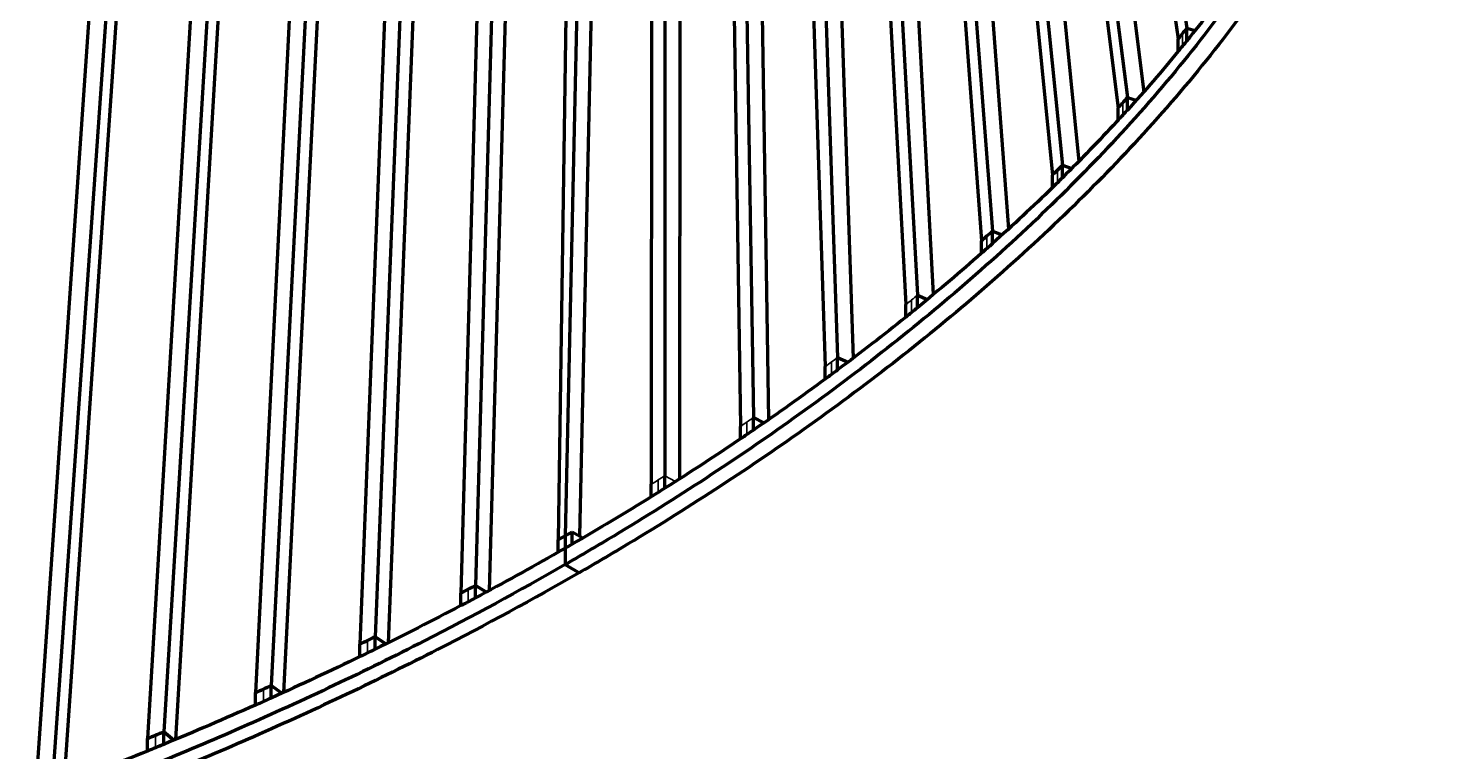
# Model space of a CAD drawing. Header units: inches. Extents: x -0.1 to 57.6, y -5.7 to 33.1.
# Drawn here: x 45.69 to 51.27, y 1.19 to 4.04 of the extents above; entities that cross this region are included whole.
import ezdxf

# ---------------------------------------------------------------- set-up
doc = ezdxf.new("R2010")
doc.units = ezdxf.units.IN
doc.header["$LTSCALE"] = 0.75
doc.header["$MEASUREMENT"] = 0
doc.layers.add('Visible', color=7, linetype='Continuous', lineweight=70)
doc.layers.add('Visible Narrow', color=7, linetype='Continuous', lineweight=35)

msp = doc.modelspace()

# ---------------------------------------------------------------- linework, layer by layer
at = {"layer": 'Visible', "extrusion": (0, 0.817547, -0.575862)}
for p, q in [((49.7022, 7.6053), (50.2513, 4.0352)), ((49.6802, 7.5618), (50.2179, 3.9941)), ((49.5373, 7.3132), (49.9804, 3.7221)), ((49.564, 7.3558), (50.0172, 3.7622)), ((49.6381, 7.3405), (50.0814, 3.7848)), ((49.3989, 7.1118), (49.7615, 3.4958)), ((49.4711, 7.0938), (49.8256, 3.5109)), ((49.3676, 7.0702), (49.7217, 3.4567)), ((49.2075, 6.8742), (49.4854, 3.2361)), ((49.1717, 6.8338), (49.4426, 3.1981)), ((49.2776, 6.8536), (49.549, 3.2446)), ((48.9906, 6.644), (49.1899, 2.9837)), ((48.9505, 6.605), (49.1443, 2.9467)), ((49.0583, 6.621), (49.2525, 2.9861)), ((48.749, 6.4222), (48.8758, 2.7387)), ((48.7047, 6.3847), (48.8275, 2.7029)), ((48.8141, 6.3967), (48.9372, 2.7357)), ((48.4836, 6.2095), (48.5441, 2.5016)), ((48.4354, 6.1736), (48.4932, 2.467)), ((48.5459, 6.1817), (48.6038, 2.4937)), ((48.1436, 5.9727), (48.142, 2.2393)), ((48.1957, 6.0068), (48.1954, 2.2726)), ((48.2547, 5.9768), (48.2533, 2.2602)), ((47.8861, 5.8149), (47.8027, 2.0361)), ((47.8305, 5.7828), (47.7748, 2.0202)), ((47.9418, 5.7828), (47.8591, 2.0357)), ((47.4973, 5.6046), (47.392, 1.81)), ((47.5563, 5.6346), (47.45, 1.8407)), ((47.6084, 5.6005), (47.5037, 1.8204)), ((47.1453, 5.4387), (46.9945, 1.6092)), ((47.2075, 5.4665), (47.0546, 1.6385)), ((47.2557, 5.4307), (47.1059, 1.6147)), ((46.841, 5.3114), (46.6449, 1.446)), ((46.7759, 5.2859), (46.5827, 1.4182)), ((46.8853, 5.2739), (46.6936, 1.4189)), ((46.3906, 5.1468), (46.1573, 1.2373)), ((46.4583, 5.1699), (46.2215, 1.2636)), ((46.4984, 5.1309), (46.2675, 1.2335)), ((45.9909, 5.0219), (45.7189, 1.0671)), ((46.061, 5.0425), (45.785, 1.0918)), ((46.0968, 5.0021), (45.8281, 1.059)), ((50.2513, 4.0352), (50.2837, 4.0264)), ((50.2513, 3.9861), (50.2513, 4.0352)), ((50.2179, 3.9451), (50.2179, 3.9941)), ((50.2514, 3.9861), (50.2513, 3.9861)), ((50.2179, 3.945), (50.2179, 3.9451)), ((50.0172, 3.7622), (50.0519, 3.7517)), ((50.0172, 3.7132), (50.0172, 3.7622)), ((49.9804, 3.6731), (49.9804, 3.7221)), ((50.0172, 3.7132), (50.0172, 3.7132)), ((49.9805, 3.6731), (49.9804, 3.6731)), ((49.7615, 3.4958), (49.7983, 3.4833)), ((49.7615, 3.4467), (49.7615, 3.4958)), ((49.7217, 3.4076), (49.7217, 3.4567)), ((49.7217, 3.4076), (49.7217, 3.4076)), ((49.7616, 3.4467), (49.7615, 3.4467)), ((49.4854, 3.2361), (49.524, 3.2218)), ((49.4854, 3.1871), (49.4854, 3.2361)), ((49.4426, 3.149), (49.4426, 3.1981)), ((49.4855, 3.1871), (49.4854, 3.1871)), ((49.4427, 3.149), (49.4426, 3.149)), ((49.1899, 2.9837), (49.2298, 2.9673)), ((49.1899, 2.9346), (49.1899, 2.9837)), ((49.1443, 2.8976), (49.1443, 2.9467)), ((49.1899, 2.9346), (49.1899, 2.9346)), ((49.1443, 2.8976), (49.1443, 2.8976)), ((48.8758, 2.7387), (48.9168, 2.7203)), ((48.8758, 2.6896), (48.8758, 2.7387)), ((48.8275, 2.6538), (48.8275, 2.7029)), ((48.8759, 2.6896), (48.8758, 2.6896)), ((48.8276, 2.6538), (48.8275, 2.6538)), ((48.4932, 2.4179), (48.4932, 2.467)), ((48.5441, 2.5016), (48.5858, 2.4812)), ((48.5441, 2.4525), (48.5441, 2.5016)), ((48.4933, 2.4179), (48.4932, 2.4179)), ((48.5441, 2.4525), (48.5441, 2.4525)), ((48.142, 2.1902), (48.142, 2.2393)), ((48.1954, 2.2236), (48.1954, 2.2726)), ((48.1421, 2.1902), (48.142, 2.1902)), ((48.1954, 2.2235), (48.1954, 2.2236)), ((47.7748, 1.9711), (47.7748, 2.0202)), ((47.8304, 2.0522), (47.8729, 2.0278)), ((47.8304, 2.0032), (47.8304, 2.0522)), ((47.7748, 1.9711), (47.7748, 1.9711)), ((47.8305, 2.0031), (47.8304, 2.0032)), ((47.8027, 1.9227), (47.8584, 1.8907)), ((47.8027, 1.9227), (47.8584, 1.8907)), ((47.392, 1.761), (47.392, 1.81)), ((47.4923, 1.8143), (47.45, 1.8407)), ((47.45, 1.8407), (47.4923, 1.8143)), ((47.45, 1.7917), (47.45, 1.8407)), ((47.45, 1.7917), (47.45, 1.7917)), ((47.3921, 1.7609), (47.392, 1.761)), ((47.0965, 1.61), (47.0546, 1.6385)), ((47.0546, 1.6385), (47.0965, 1.61)), ((47.0546, 1.5895), (47.0546, 1.6385)), ((46.9945, 1.5602), (46.9945, 1.6092)), ((47.0547, 1.5894), (47.0546, 1.5895)), ((46.9945, 1.5601), (46.9945, 1.5602)), ((46.5827, 1.3691), (46.5827, 1.4182)), ((46.6861, 1.4155), (46.6449, 1.446)), ((46.6449, 1.446), (46.6861, 1.4155)), ((46.6449, 1.3969), (46.6449, 1.446)), ((46.645, 1.3969), (46.6449, 1.3969)), ((46.5828, 1.3691), (46.5827, 1.3691)), ((46.1573, 1.1883), (46.1573, 1.2373)), ((46.2616, 1.2311), (46.2215, 1.2636)), ((46.2215, 1.2636), (46.2616, 1.2311)), ((46.2215, 1.2145), (46.2215, 1.2636)), ((46.1574, 1.1882), (46.1573, 1.1883)), ((46.2216, 1.2145), (46.2215, 1.2145))]:
    msp.add_line(p, q, dxfattribs=at)
at = {"layer": 'Visible', "extrusion": (-3.46945e-16, -6.93889e-17, -1)}
msp.add_arc((-43.8415, 9.4948), 8.4642, 228.56632, 230.81002, dxfattribs=at)
at = {"layer": 'Visible', "extrusion": (-2.08167e-16, -2.08167e-16, -1)}
for centre, radius, start, end in [((-42.8429, 10.7807), 10.0927, 233.63198, 235.60582), ((-40.5227, 15.0551), 14.9679, 247.88604, 249.41641)]:
    msp.add_arc(centre, radius, start, end, dxfattribs=at)
at = {"layer": 'Visible', "extrusion": (-4.16334e-16, -2.77556e-16, -1)}
msp.add_arc((-41.9811, 12.1012), 11.6699, 238.13383, 239.91818, dxfattribs=at)
at = {"layer": 'Visible', "extrusion": (-2.08167e-16, -1.38778e-16, -1)}
msp.add_arc((-41.285, 13.3587), 13.1074, 242.22986, 243.88457, dxfattribs=at)
at = {"layer": 'Visible', "extrusion": (-3.46945e-16, -2.08167e-16, -1)}
msp.add_arc((-40.7653, 14.4628), 14.3279, 246.04465, 247.61589, dxfattribs=at)
at = {"layer": 'Visible'}
for points, knots in [([(49.7164, 8.5992), (49.8117, 8.5375), (49.9027, 8.4735), (49.9894, 8.4074), (50.1348, 8.2965), (50.268, 8.1795), (50.3882, 8.0571), (50.5045, 7.9388), (50.6086, 7.8153), (50.7002, 7.6873), (50.7887, 7.5636), (50.8655, 7.4356), (50.9302, 7.304), (50.9927, 7.1767), (51.0439, 7.0461), (51.0836, 6.9125), (51.1219, 6.7833), (51.1495, 6.6515), (51.1662, 6.5174), (51.1823, 6.3878), (51.1882, 6.2562), (51.1839, 6.123), (51.1798, 5.9942), (51.1661, 5.864), (51.1429, 5.7327), (51.0986, 5.4819), (51.0195, 5.2274), (50.9066, 4.9723), (50.8011, 4.7339), (50.6661, 4.495), (50.5031, 4.2582), (50.3507, 4.0369), (50.1739, 3.8174), (49.9742, 3.6018), (49.7876, 3.4004), (49.581, 3.2024), (49.3562, 3.0094), (49.1462, 2.829), (48.9203, 2.6531), (48.68, 2.4828), (48.4555, 2.3237), (48.2186, 2.1695), (47.9706, 2.0213), (47.9152, 1.9881), (47.8592, 1.9553), (47.8027, 1.9227)], [0.044181, 0.044181, 0.044181, 0.044181, 0.104319, 0.104319, 0.104319, 0.205174, 0.205174, 0.205174, 0.302679, 0.302679, 0.302679, 0.396947, 0.396947, 0.396947, 0.488085, 0.488085, 0.488085, 0.576197, 0.576197, 0.576197, 0.661383, 0.661383, 0.661383, 0.74374, 0.74374, 0.74374, 0.901063, 0.901063, 0.901063, 1.048064, 1.048064, 1.048064, 1.18542, 1.18542, 1.18542, 1.313765, 1.313765, 1.313765, 1.433689, 1.433689, 1.433689, 1.545744, 1.545744, 1.545744, 1.570796, 1.570796, 1.570796, 1.570796]), ([(50.1836, 8.3302), (50.2809, 8.2494), (50.372, 8.1657), (50.4568, 8.0794), (50.5746, 7.9594), (50.6802, 7.8343), (50.773, 7.7046), (50.8627, 7.5792), (50.9405, 7.4496), (51.0059, 7.3163), (51.0692, 7.1875), (51.1211, 7.0552), (51.1612, 6.9201), (51.2, 6.7895), (51.2279, 6.6562), (51.2447, 6.5207), (51.261, 6.3897), (51.267, 6.2567), (51.2627, 6.1222), (51.2585, 5.9921), (51.2447, 5.8606), (51.2212, 5.7281), (51.1765, 5.475), (51.0967, 5.2183), (50.9829, 4.9611), (50.8766, 4.7207), (50.7405, 4.48), (50.5763, 4.2415), (50.4228, 4.0186), (50.2447, 3.7975), (50.0436, 3.5805), (49.8558, 3.3777), (49.6479, 3.1784), (49.4216, 2.9841), (49.2103, 2.8026), (48.9829, 2.6255), (48.7411, 2.4542), (48.5152, 2.2941), (48.2768, 2.139), (48.0273, 1.9898), (47.9716, 1.9565), (47.9152, 1.9234), (47.8584, 1.8907)], [0.135048, 0.135048, 0.135048, 0.135048, 0.205174, 0.205174, 0.205174, 0.302679, 0.302679, 0.302679, 0.396947, 0.396947, 0.396947, 0.488085, 0.488085, 0.488085, 0.576197, 0.576197, 0.576197, 0.661383, 0.661383, 0.661383, 0.74374, 0.74374, 0.74374, 0.901063, 0.901063, 0.901063, 1.048064, 1.048064, 1.048064, 1.18542, 1.18542, 1.18542, 1.313765, 1.313765, 1.313765, 1.433689, 1.433689, 1.433689, 1.545744, 1.545744, 1.545744, 1.570796, 1.570796, 1.570796, 1.570796]), ([(49.9805, 3.6731), (49.9784, 3.6708), (49.9763, 3.6685), (49.9742, 3.6662), (49.9059, 3.5926), (49.835, 3.5194), (49.7616, 3.4467)], [1.18396485, 1.18396485, 1.18396485, 1.18396485, 1.1854204, 1.1854204, 1.1854204, 1.23234633, 1.23234633, 1.23234633, 1.23234633]), ([(47.8027, 2.0361), (47.8027, 2.028), (47.8027, 2.0198), (47.8027, 2.0034), (47.8027, 1.9953), (47.8027, 1.9871)], [-3.048, -3.048, -3.048, -3.048, -1.524, -1.524, 0, 0, 0, 0]), ([(47.8027, 2.0361), (47.8027, 2.028), (47.8027, 2.0198), (47.8027, 2.0034), (47.8027, 1.9953), (47.8027, 1.9871)], [-3.048, -3.048, -3.048, -3.048, -1.524, -1.524, 0, 0, 0, 0]), ([(47.8027, 1.9871), (47.8027, 1.9764), (47.8027, 1.9656), (47.8027, 1.9442), (47.8027, 1.9334), (47.8027, 1.9227)], [-4, -4, -4, -4, -2, -2, 0, 0, 0, 0]), ([(47.8027, 1.9871), (47.8027, 1.9764), (47.8027, 1.9656), (47.8027, 1.9442), (47.8027, 1.9334), (47.8027, 1.9227)], [-4, -4, -4, -4, -2, -2, 0, 0, 0, 0]), ([(47.8027, 1.9227), (47.623, 1.8193), (47.438, 1.7189), (47.2482, 1.6219), (47.015, 1.5028), (46.7746, 1.3889), (46.5282, 1.2806), (46.2979, 1.1795), (46.0624, 1.0833), (45.8225, 0.9925), (45.5984, 0.9076), (45.3705, 0.8275), (45.1397, 0.7523), (44.7136, 0.6135), (44.2776, 0.4917), (43.837, 0.3885), (43.4535, 0.2986), (43.0666, 0.2228), (42.68, 0.1616), (42.3434, 0.1085), (42.0071, 0.0664), (41.6733, 0.0358), (41.3828, 0.0092), (41.0943, -0.0087), (40.8092, -0.0179), (40.5612, -0.0259), (40.3158, -0.0273), (40.074, -0.022), (39.8636, -0.0175), (39.656, -0.0079), (39.4518, 0.0067), (39.1007, 0.0319), (38.7597, 0.0717), (38.4319, 0.126), (38.1881, 0.1664), (37.9517, 0.2147), (37.7237, 0.2707), (37.3886, 0.3531), (37.072, 0.4521), (36.7771, 0.5667), (36.4894, 0.6786), (36.2225, 0.8052), (35.979, 0.9455)], [1.570796, 1.570796, 1.570796, 1.570796, 1.650448, 1.650448, 1.650448, 1.748282, 1.748282, 1.748282, 1.839697, 1.839697, 1.839697, 1.925114, 1.925114, 1.925114, 2.082814, 2.082814, 2.082814, 2.220071, 2.220071, 2.220071, 2.339534, 2.339534, 2.339534, 2.44351, 2.44351, 2.44351, 2.534007, 2.534007, 2.534007, 2.612772, 2.612772, 2.612772, 2.748227, 2.748227, 2.748227, 2.848985, 2.848985, 2.848985, 2.997076, 2.997076, 2.997076, 3.141593, 3.141593, 3.141593, 3.141593]), ([(47.8584, 1.8907), (47.6776, 1.7866), (47.4914, 1.6856), (47.3004, 1.588), (47.0658, 1.4682), (46.8239, 1.3535), (46.576, 1.2446), (46.3442, 1.1428), (46.1072, 1.046), (45.8658, 0.9546), (45.6402, 0.8692), (45.4108, 0.7885), (45.1785, 0.7128), (44.7496, 0.5731), (44.3105, 0.4505), (43.8667, 0.3465), (43.4804, 0.2559), (43.0906, 0.1795), (42.7008, 0.1179), (42.3616, 0.0643), (42.0224, 0.0219), (41.6857, -0.0089), (41.3926, -0.0358), (41.1014, -0.0539), (40.8136, -0.0632), (40.5632, -0.0713), (40.3153, -0.0727), (40.071, -0.0674), (39.651, -0.0582), (39.2416, -0.0292), (38.8479, 0.0193), (38.5551, 0.0555), (38.2709, 0.1024), (37.9972, 0.1598), (37.7937, 0.2025), (37.596, 0.251), (37.4049, 0.3051), (37.124, 0.3847), (36.8574, 0.4764), (36.6072, 0.5796), (36.363, 0.6802), (36.1344, 0.7918), (35.9233, 0.9134)], [1.570796, 1.570796, 1.570796, 1.570796, 1.650448, 1.650448, 1.650448, 1.748282, 1.748282, 1.748282, 1.839697, 1.839697, 1.839697, 1.925114, 1.925114, 1.925114, 2.082814, 2.082814, 2.082814, 2.220071, 2.220071, 2.220071, 2.339534, 2.339534, 2.339534, 2.44351, 2.44351, 2.44351, 2.534007, 2.534007, 2.534007, 2.689637, 2.689637, 2.689637, 2.805403, 2.805403, 2.805403, 2.891516, 2.891516, 2.891516, 3.018082, 3.018082, 3.018082, 3.141593, 3.141593, 3.141593, 3.141593])]:
    msp.add_open_spline(points, degree=3, knots=knots, dxfattribs=at)
for points in [[(50.4329, 4.2231), (50.3755, 4.1438), (50.315, 4.0647), (50.2514, 3.9861)], [(50.2347, 4.0146), (50.2403, 4.0214), (50.2458, 4.0283), (50.2513, 4.0352)], [(50.2179, 3.9941), (50.2235, 4.0009), (50.2292, 4.0078), (50.2347, 4.0146)], [(50.2347, 3.9655), (50.2292, 3.9587), (50.2236, 3.9519), (50.2179, 3.945)], [(50.2347, 3.9655), (50.2292, 3.9587), (50.2235, 3.9519), (50.2179, 3.9451)], [(50.2513, 3.9861), (50.2458, 3.9792), (50.2403, 3.9724), (50.2347, 3.9655)], [(50.2514, 3.9861), (50.2459, 3.9792), (50.2403, 3.9724), (50.2347, 3.9655)], [(50.2179, 3.945), (50.154, 3.8673), (50.0871, 3.79), (50.0172, 3.7132)], [(49.9804, 3.7221), (49.9866, 3.7288), (49.9928, 3.7355), (49.9989, 3.7422)], [(49.9989, 3.7422), (50.005, 3.7488), (50.0111, 3.7555), (50.0172, 3.7622)], [(49.9989, 3.6931), (49.9928, 3.6864), (49.9866, 3.6797), (49.9804, 3.6731)], [(49.9989, 3.6931), (49.9928, 3.6864), (49.9867, 3.6797), (49.9805, 3.6731)], [(50.0172, 3.7132), (50.0111, 3.7065), (50.005, 3.6998), (49.9989, 3.6931)], [(50.0172, 3.7132), (50.0112, 3.7065), (50.0051, 3.6998), (49.9989, 3.6931)], [(49.7217, 3.4567), (49.7284, 3.4632), (49.7351, 3.4697), (49.7417, 3.4762)], [(49.7417, 3.4762), (49.7483, 3.4827), (49.7549, 3.4892), (49.7615, 3.4958)], [(49.7217, 3.4076), (49.6456, 3.3335), (49.5668, 3.2599), (49.4855, 3.1871)], [(49.7417, 3.4271), (49.7351, 3.4206), (49.7284, 3.4141), (49.7217, 3.4076)], [(49.7417, 3.4271), (49.7351, 3.4206), (49.7284, 3.4141), (49.7217, 3.4076)], [(49.7615, 3.4467), (49.7549, 3.4402), (49.7483, 3.4337), (49.7417, 3.4271)], [(49.7616, 3.4467), (49.755, 3.4402), (49.7483, 3.4337), (49.7417, 3.4271)], [(49.4641, 3.2171), (49.4713, 3.2234), (49.4784, 3.2298), (49.4854, 3.2361)], [(49.4426, 3.1981), (49.4498, 3.2044), (49.457, 3.2107), (49.4641, 3.2171)], [(49.4854, 3.1871), (49.4784, 3.1807), (49.4713, 3.1743), (49.4641, 3.168)], [(49.4855, 3.1871), (49.4784, 3.1807), (49.4713, 3.1743), (49.4641, 3.168)], [(49.4641, 3.168), (49.457, 3.1617), (49.4498, 3.1553), (49.4426, 3.149)], [(49.4641, 3.168), (49.457, 3.1617), (49.4498, 3.1553), (49.4427, 3.149)], [(49.1672, 2.9161), (49.1596, 2.9099), (49.152, 2.9038), (49.1443, 2.8976)], [(49.1672, 2.9161), (49.1596, 2.9099), (49.1519, 2.9038), (49.1443, 2.8976)], [(49.1899, 2.9346), (49.1824, 2.9284), (49.1748, 2.9222), (49.1672, 2.9161)], [(49.1899, 2.9346), (49.1824, 2.9284), (49.1748, 2.9222), (49.1672, 2.9161)], [(49.1443, 2.8976), (49.0572, 2.8275), (48.9677, 2.7581), (48.8759, 2.6896)], [(48.8758, 2.6896), (48.8678, 2.6836), (48.8598, 2.6776), (48.8518, 2.6717)], [(48.8759, 2.6896), (48.8679, 2.6836), (48.8598, 2.6776), (48.8518, 2.6717)], [(48.8518, 2.6717), (48.8437, 2.6657), (48.8356, 2.6598), (48.8275, 2.6538)], [(48.8518, 2.6717), (48.8437, 2.6657), (48.8357, 2.6597), (48.8276, 2.6538)], [(48.4933, 2.4179), (48.3961, 2.3521), (48.2968, 2.2874), (48.1954, 2.2235)], [(48.5187, 2.4352), (48.5103, 2.4294), (48.5017, 2.4236), (48.4932, 2.4179)], [(48.5187, 2.4352), (48.5103, 2.4294), (48.5018, 2.4236), (48.4933, 2.4179)], [(48.5441, 2.4525), (48.5356, 2.4467), (48.5272, 2.4409), (48.5187, 2.4352)], [(48.5441, 2.4525), (48.5357, 2.4467), (48.5272, 2.4409), (48.5187, 2.4352)], [(48.1688, 2.2068), (48.1599, 2.2013), (48.151, 2.1957), (48.142, 2.1902)], [(48.1688, 2.2068), (48.1599, 2.2013), (48.151, 2.1957), (48.1421, 2.1902)], [(48.1954, 2.2236), (48.1865, 2.218), (48.1777, 2.2124), (48.1688, 2.2068)], [(48.1954, 2.2235), (48.1866, 2.218), (48.1777, 2.2124), (48.1688, 2.2068)], [(47.8027, 2.0361), (47.7934, 2.0308), (47.7841, 2.0255), (47.7748, 2.0202)], [(47.7748, 2.0202), (47.7841, 2.0255), (47.7934, 2.0308), (47.8027, 2.0361)], [(47.8027, 2.0361), (47.812, 2.0415), (47.8212, 2.0469), (47.8304, 2.0522)], [(47.8027, 2.0361), (47.8027, 2.0361), (47.8027, 2.0361), (47.8027, 2.0361)], [(47.7748, 1.9711), (47.6684, 1.9102), (47.5601, 1.8503), (47.45, 1.7917)], [(47.8027, 1.9871), (47.7934, 1.9817), (47.7841, 1.9764), (47.7748, 1.9711)], [(47.8027, 1.9871), (47.7934, 1.9817), (47.7841, 1.9764), (47.7748, 1.9711)], [(47.8304, 2.0032), (47.8212, 1.9978), (47.812, 1.9924), (47.8027, 1.9871)], [(47.8305, 2.0031), (47.8213, 1.9978), (47.812, 1.9924), (47.8027, 1.9871)], [(47.45, 1.8407), (47.4308, 1.8304), (47.4115, 1.8202), (47.392, 1.81)], [(47.392, 1.81), (47.4018, 1.8151), (47.4114, 1.8202), (47.4211, 1.8253)], [(47.4211, 1.8253), (47.4308, 1.8304), (47.4404, 1.8356), (47.45, 1.8407)], [(47.45, 1.7917), (47.4404, 1.7865), (47.4308, 1.7814), (47.4211, 1.7763)], [(47.45, 1.7917), (47.4404, 1.7865), (47.4308, 1.7814), (47.4211, 1.7763)], [(47.4211, 1.7763), (47.4114, 1.7712), (47.4018, 1.7661), (47.392, 1.761)], [(47.4211, 1.7763), (47.4114, 1.7712), (47.4018, 1.766), (47.3921, 1.7609)], [(47.0546, 1.6385), (47.0347, 1.6287), (47.0147, 1.6189), (46.9945, 1.6092)], [(46.9945, 1.6092), (47.0046, 1.6141), (47.0146, 1.6189), (47.0246, 1.6238)], [(47.0246, 1.6238), (47.0347, 1.6287), (47.0446, 1.6336), (47.0546, 1.6385)], [(47.0246, 1.5748), (47.0146, 1.5699), (47.0046, 1.565), (46.9945, 1.5602)], [(47.0246, 1.5748), (47.0146, 1.5699), (47.0046, 1.565), (46.9945, 1.5601)], [(47.0546, 1.5895), (47.0446, 1.5845), (47.0347, 1.5796), (47.0246, 1.5748)], [(47.0547, 1.5894), (47.0447, 1.5845), (47.0347, 1.5796), (47.0246, 1.5748)], [(46.9945, 1.5601), (46.8796, 1.5045), (46.763, 1.45), (46.645, 1.3969)], [(46.6449, 1.446), (46.6243, 1.4366), (46.6036, 1.4274), (46.5827, 1.4182)], [(46.5827, 1.4182), (46.5931, 1.4228), (46.6035, 1.4274), (46.6139, 1.432)], [(46.6139, 1.432), (46.6243, 1.4367), (46.6346, 1.4413), (46.6449, 1.446)], [(46.645, 1.3969), (46.6346, 1.3923), (46.6243, 1.3876), (46.6139, 1.383)], [(46.6449, 1.3969), (46.6346, 1.3923), (46.6243, 1.3876), (46.6139, 1.383)], [(46.6139, 1.383), (46.6035, 1.3783), (46.5931, 1.3737), (46.5827, 1.3691)], [(46.6139, 1.383), (46.6035, 1.3783), (46.5932, 1.3737), (46.5828, 1.3691)], [(46.2215, 1.2636), (46.2002, 1.2547), (46.1788, 1.246), (46.1573, 1.2373)], [(46.1573, 1.2373), (46.1681, 1.2417), (46.1788, 1.246), (46.1895, 1.2504)], [(46.1895, 1.2504), (46.2002, 1.2548), (46.2109, 1.2592), (46.2215, 1.2636)], [(46.1895, 1.2013), (46.1788, 1.197), (46.1681, 1.1926), (46.1573, 1.1883)], [(46.1895, 1.2013), (46.1788, 1.197), (46.1681, 1.1926), (46.1574, 1.1882)], [(46.2216, 1.2145), (46.2109, 1.2101), (46.2002, 1.2057), (46.1895, 1.2013)], [(46.2215, 1.2145), (46.2109, 1.2101), (46.2002, 1.2057), (46.1895, 1.2013)]]:
    msp.add_open_spline(points, degree=3, dxfattribs=at)
at = {"layer": 'Visible Narrow', "extrusion": (0, 0.817547, -0.575862)}
for p, q in [((50.2347, 3.9655), (50.2347, 4.0146)), ((49.9989, 3.6931), (49.9989, 3.7422)), ((49.7417, 3.4271), (49.7417, 3.4762)), ((49.4641, 3.168), (49.4641, 3.2171)), ((49.1672, 2.9161), (49.1672, 2.9651)), ((48.8518, 2.6717), (48.8518, 2.7207)), ((48.5187, 2.4352), (48.5187, 2.4842)), ((48.1688, 2.2068), (48.1688, 2.2559)), ((48.1954, 2.2726), (48.2376, 2.2502)), ((47.8027, 1.9871), (47.8027, 2.0361)), ((47.4211, 1.7763), (47.4211, 1.8253)), ((47.0246, 1.5748), (47.0246, 1.6238)), ((46.6139, 1.383), (46.6139, 1.432)), ((46.1895, 1.2013), (46.1895, 1.2504))]:
    msp.add_line(p, q, dxfattribs=at)
at = {"layer": 'Visible Narrow'}
for points in [[(49.1443, 2.9467), (49.1519, 2.9528), (49.1596, 2.959), (49.1672, 2.9651)], [(49.1672, 2.9651), (49.1748, 2.9713), (49.1824, 2.9775), (49.1899, 2.9837)], [(48.8518, 2.7207), (48.8598, 2.7267), (48.8678, 2.7327), (48.8758, 2.7387)], [(48.8275, 2.7029), (48.8356, 2.7088), (48.8437, 2.7148), (48.8518, 2.7207)], [(48.4932, 2.467), (48.5017, 2.4727), (48.5103, 2.4784), (48.5187, 2.4842)], [(48.5187, 2.4842), (48.5272, 2.49), (48.5356, 2.4958), (48.5441, 2.5016)], [(48.142, 2.2393), (48.151, 2.2448), (48.1599, 2.2503), (48.1688, 2.2559)], [(48.1688, 2.2559), (48.1777, 2.2615), (48.1865, 2.267), (48.1954, 2.2726)], [(47.8027, 1.9871), (47.8027, 1.9871), (47.8027, 1.9871), (47.8027, 1.9871)]]:
    msp.add_open_spline(points, degree=3, dxfattribs=at)

doc.saveas('drawing.dxf')
